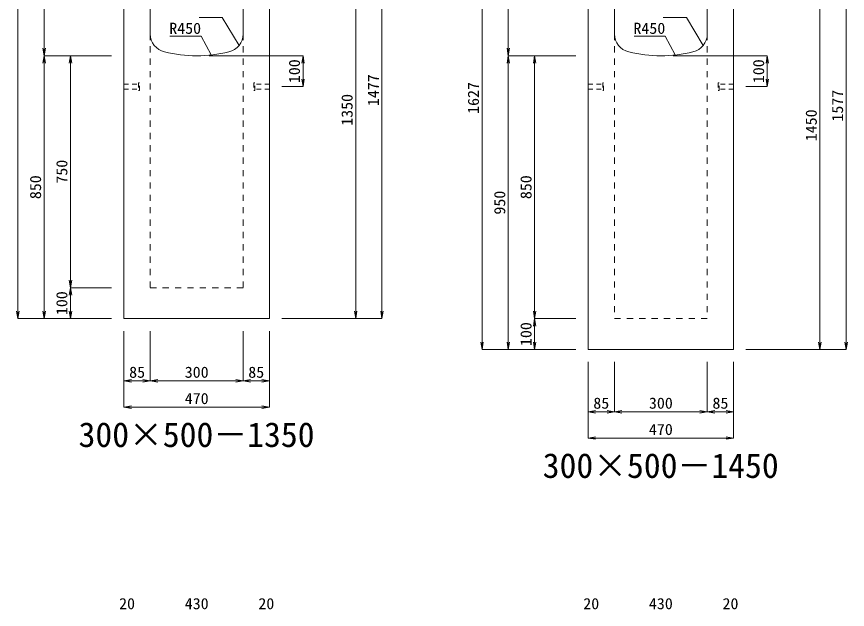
# Model space of a CAD drawing. Units: millimetres at full size. Extents: x -22536 to 51867, y -19720 to 38340.
# Drawn here: x 12318 to 15003, y 5810 to 7727 of the extents above; entities that cross this region are included whole.
import ezdxf
from ezdxf.enums import TextEntityAlignment as Align

# ---------------------------------------------------------------- set-up
doc = ezdxf.new("R2010")
doc.units = ezdxf.units.MM
doc.header["$LTSCALE"] = 20
doc.linetypes.add('USER1', pattern=[2, 1, -1])
doc.linetypes.add('USER2', pattern=[1.35, 0.75, -0.6])
for name, color, linetype, lineweight in [('インサート', 3, 'USER2', 9), ('寸法線', 7, 'Continuous', 13), ('引出線', 4, 'Continuous', 13), ('本体', 2, 'Continuous', 13)]:
    doc.layers.add(name, color=color, linetype=linetype, lineweight=lineweight)
doc.layers.add('文字', color=7, linetype='Continuous')
doc.styles.add('ＭＳ 明朝', font='')
doc.styles.get('ＭＳ 明朝').set_extended_font_data('MS Mincho')

# ---------------------------------------------------------------- blocks, each defined once
blk = doc.blocks.new('open_arrow')
at = {"color": 0, "linetype": 'Continuous', "lineweight": -2}
blk.add_lwpolyline([(7.5, 1.25), (0, 0), (7.5, -1.25)], dxfattribs=at)

msp = doc.modelspace()

# ---------------------------------------------------------------- linework, layer by layer
at = {"layer": 'インサート'}
for p, q in [((12665, 7508.5), (12712, 7508.5)), ((12665, 7508.5), (12665, 7491.5)), ((12665, 7491.5), (12712, 7491.5)), ((12715, 7512.5), (12712, 7512.5)), ((12712, 7512.5), (12712, 7487.5)), ((12715, 7487.5), (12715, 7512.5)), ((13088, 7512.5), (13085, 7512.5)), ((13085, 7512.5), (13085, 7487.5)), ((13088, 7487.5), (13088, 7512.5)), ((13135, 7508.5), (13088, 7508.5)), ((13135, 7491.5), (13088, 7491.5)), ((13135, 7491.5), (13135, 7508.5)), ((14165, 7508.5), (14212, 7508.5)), ((14165, 7508.5), (14165, 7491.5)), ((14165, 7491.5), (14212, 7491.5)), ((14215, 7512.5), (14212, 7512.5)), ((14212, 7512.5), (14212, 7487.5)), ((14215, 7487.5), (14215, 7512.5)), ((14588, 7512.5), (14585, 7512.5)), ((14585, 7512.5), (14585, 7487.5)), ((14588, 7487.5), (14588, 7512.5)), ((14635, 7508.5), (14588, 7508.5)), ((14635, 7491.5), (14588, 7491.5)), ((14635, 7491.5), (14635, 7508.5)), ((12712, 7487.5), (12715, 7487.5)), ((13085, 7487.5), (13088, 7487.5)), ((14212, 7487.5), (14215, 7487.5)), ((14585, 7487.5), (14588, 7487.5))]:
    msp.add_line(p, q, dxfattribs=at)
at = {"layer": '寸法線'}
for p, q in [((12322.06, 6750), (12322.06, 8277)), ((13822.06, 6650), (13822.06, 8277)), ((13498.78, 8227), (13498.78, 6750)), ((14998.78, 8227), (14998.78, 6650)), ((12407.06, 8100), (12407.06, 7600)), ((13413.78, 8100), (13413.78, 6750)), ((13907.06, 8100), (13907.06, 7600)), ((14913.78, 8100), (14913.78, 6650)), ((12625, 7600), (12407.06, 7600)), ((12407.06, 6750), (12407.06, 7600)), ((12625, 7600), (12407.06, 7600)), ((12492.06, 7600), (12492.06, 6850)), ((12625, 7600), (12492.06, 7600)), ((12940, 7600), (13243.78, 7600)), ((13243.78, 7600), (13243.78, 7500)), ((14125, 7600), (13907.06, 7600)), ((13907.06, 6650), (13907.06, 7600)), ((14125, 7600), (13907.06, 7600)), ((13992.06, 7600), (13992.06, 6750)), ((14125, 7600), (13992.06, 7600)), ((14440, 7600), (14743.78, 7600)), ((14743.78, 7600), (14743.78, 7500)), ((13175, 7500), (13243.78, 7500)), ((14675, 7500), (14743.78, 7500)), ((12625, 6850), (12492.06, 6850)), ((12492.06, 6850), (12492.06, 6750)), ((12625, 6850), (12492.06, 6850)), ((12625, 6750), (12322.06, 6750)), ((12625, 6750), (12407.06, 6750)), ((12625, 6750), (12492.06, 6750)), ((13175, 6750), (13413.78, 6750)), ((13175, 6750), (13498.78, 6750)), ((14125, 6750), (13992.06, 6750)), ((13992.06, 6750), (13992.06, 6650)), ((14125, 6750), (13992.06, 6750)), ((12665, 6710), (12665, 6548.84)), ((12665, 6710), (12665, 6463.84)), ((12750, 6710), (12750, 6548.84)), ((12750, 6710), (12750, 6548.84)), ((13050, 6710), (13050, 6548.84)), ((13050, 6710), (13050, 6548.84)), ((13135, 6710), (13135, 6548.84)), ((13135, 6710), (13135, 6463.84)), ((14125, 6650), (13822.06, 6650)), ((14125, 6650), (13907.06, 6650)), ((14125, 6650), (13992.06, 6650)), ((14675, 6650), (14913.78, 6650)), ((14675, 6650), (14998.78, 6650)), ((14165, 6610), (14165, 6448.84)), ((14165, 6610), (14165, 6363.84)), ((14250, 6610), (14250, 6448.84)), ((14250, 6610), (14250, 6448.84)), ((14550, 6610), (14550, 6448.84)), ((14550, 6610), (14550, 6448.84)), ((14635, 6610), (14635, 6448.84)), ((14635, 6610), (14635, 6363.84)), ((12665, 6548.84), (12750, 6548.84)), ((12750, 6548.84), (13050, 6548.84)), ((13050, 6548.84), (13135, 6548.84)), ((12665, 6463.84), (13135, 6463.84)), ((14165, 6448.84), (14250, 6448.84)), ((14250, 6448.84), (14550, 6448.84)), ((14550, 6448.84), (14635, 6448.84)), ((14165, 6363.84), (14635, 6363.84))]:
    msp.add_line(p, q, dxfattribs=at)
at = {"layer": '引出線'}
for points in [[(13037.07, 7633.32), (12982.66, 7723.21), (12907.98, 7723.21)], [(14537.07, 7633.32), (14482.66, 7723.21), (14407.98, 7723.21)], [(12946.44, 7602.4), (12914.22, 7663.55), (12813.21, 7663.55)], [(14446.44, 7602.4), (14414.22, 7663.55), (14313.21, 7663.55)]]:
    msp.add_lwpolyline(points, dxfattribs=at)
at = {"layer": '本体'}
for p, q in [((12665, 8100), (12665, 6750)), ((12750, 8100), (12750, 7670.53)), ((13050, 8100), (13050, 7670.53)), ((13135, 8100), (13135, 6750)), ((14165, 8100), (14165, 6650)), ((14250, 8100), (14250, 7670.53)), ((14550, 8100), (14550, 7670.53)), ((14635, 8100), (14635, 6650)), ((12665, 6750), (13135, 6750)), ((14165, 6650), (14635, 6650))]:
    msp.add_line(p, q, dxfattribs=at)
at = {"layer": '本体', "linetype": 'USER1', "lineweight": 15}
for p, q in [((12750, 7670.53), (12750, 6850)), ((13050, 7670.53), (13050, 6850)), ((14250, 7670.53), (14250, 6750)), ((14550, 7670.53), (14550, 6750)), ((12750, 6850), (13050, 6850)), ((14250, 6750), (14550, 6750))]:
    msp.add_line(p, q, dxfattribs=at)
at = {"layer": '本体'}
for centre, radius, start, end in [((12810, 7670.53), 60, 180, 256.65764), ((12990, 7670.53), 60, 283.34236, 0), ((14310, 7670.53), 60, 180, 256.65764), ((14490, 7670.53), 60, 283.34236, 0), ((12900, 8050), 450, 256.65764, 283.34236), ((14400, 8050), 450, 256.65764, 283.34236)]:
    msp.add_arc(centre, radius, start, end, dxfattribs=at)

# ---------------------------------------------------------------- block references
at = {"layer": '寸法線', "xscale": 3.2, "yscale": 3.2}
for p, rotation in [((12407.06, 7600), 90), ((12407.06, 7600), 270), ((12492.06, 7600), 270), ((13243.78, 7600), 270), ((13907.06, 7600), 90), ((13907.06, 7600), 270), ((13992.06, 7600), 270), ((14743.78, 7600), 270), ((13243.78, 7500), 90), ((14743.78, 7500), 90), ((12492.06, 6850), 90), ((12492.06, 6850), 270), ((12322.06, 6750), 90), ((12407.06, 6750), 90), ((12492.06, 6750), 90), ((13413.78, 6750), 90), ((13498.78, 6750), 90), ((13992.06, 6750), 90), ((13992.06, 6750), 270), ((13822.06, 6650), 90), ((13907.06, 6650), 90), ((13992.06, 6650), 90), ((14913.78, 6650), 90), ((14998.78, 6650), 90), ((12750, 6548.84), 180), ((13050, 6548.84), 180), ((13135, 6548.84), 180), ((13135, 6463.84), 180), ((14250, 6448.84), 180), ((14550, 6448.84), 180), ((14635, 6448.84), 180), ((14635, 6363.84), 180)]:
    msp.add_blockref('open_arrow', p, dxfattribs=dict(at, rotation=rotation))
for p in [(12665, 6548.84), (12750, 6548.84), (13050, 6548.84), (12665, 6463.84), (14165, 6448.84), (14250, 6448.84), (14550, 6448.84), (14165, 6363.84)]:
    msp.add_blockref('open_arrow', p, dxfattribs=at)
at = {"layer": '引出線', "xscale": 0.0533, "yscale": 0.0533}
for p, rotation in [((13037.07, 7633.32), 121.2), ((14537.07, 7633.32), 121.2), ((12946.44, 7602.4), 117.8), ((14446.44, 7602.4), 117.8)]:
    msp.add_blockref('open_arrow', p, dxfattribs=dict(at, rotation=rotation))

# ---------------------------------------------------------------- texts
at = {"layer": '寸法線', "style": 'ＭＳ 明朝', "width": 1.05}
for s, p in [('100', (13215.78, 7550)), ('100', (14715.78, 7550)), ('1477', (13470.78, 7488.5)), ('1627', (13794.06, 7463.5)), ('1350', (13385.78, 7425)), ('1577', (14970.78, 7438.5)), ('1450', (14885.78, 7375)), ('750', (12464.06, 7225)), ('850', (12379.06, 7175)), ('850', (13964.06, 7175)), ('950', (13879.06, 7125)), ('100', (12464.06, 6800)), ('100', (13964.06, 6700))]:
    msp.add_text(s, height=36.03, rotation=90, dxfattribs=at).set_placement(p, align=Align.MIDDLE_CENTER)
for s, p in [('85', (12707.5, 6576.84)), ('300', (12900, 6576.84)), ('85', (13092.5, 6576.84)), ('470', (12900, 6491.84)), ('85', (14207.5, 6476.84)), ('300', (14400, 6476.84)), ('85', (14592.5, 6476.84)), ('470', (14400, 6391.84)), ('20', (12675, 5828.58)), ('430', (12900, 5828.58)), ('20', (13125, 5828.58)), ('20', (14175, 5828.58)), ('430', (14400, 5828.58)), ('20', (14625, 5828.58))]:
    msp.add_text(s, height=36.03, dxfattribs=at).set_placement(p, align=Align.MIDDLE_CENTER)
at = {"layer": '引出線', "style": 'ＭＳ 明朝', "width": 1.05}
for p in [(12914.22, 7706.75), (14414.22, 7706.75)]:
    msp.add_text('R450', height=36.03, dxfattribs=at).set_placement(p, align=Align.TOP_RIGHT)
at = {"layer": '文字', "style": 'ＭＳ 明朝'}
for s, p in [('300×500－1350', (12899.52, 6375.03)), ('300×500－1450', (14399.52, 6275.03))]:
    msp.add_text(s, height=80.06, dxfattribs=at).set_placement(p, align=Align.MIDDLE_CENTER)

doc.saveas('drawing.dxf')
